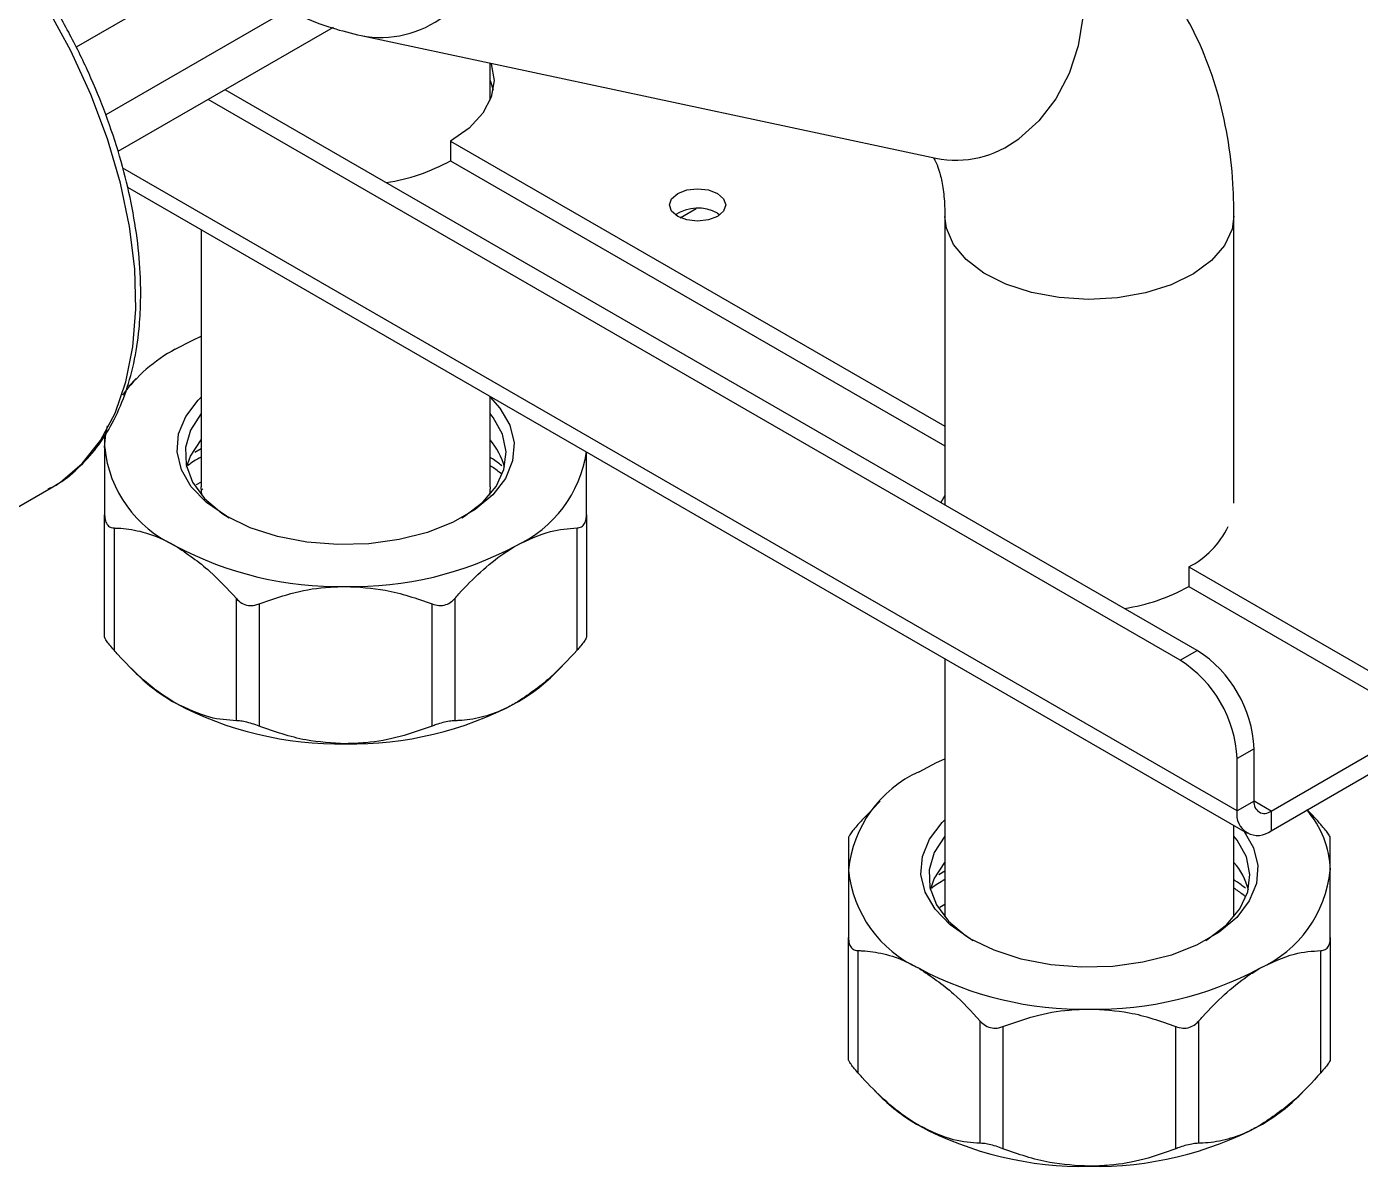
# Model space of a CAD drawing. Extents: x 150 to 4150, y 50 to 2920.
# Drawn here: x 3490.1 to 3697.7, y 831.4 to 1008.9 of the extents above; entities that cross this region are included whole.
import ezdxf

# ---------------------------------------------------------------- set-up
doc = ezdxf.new("R2010")
doc.units = 0
doc.header["$LTSCALE"] = 10
doc.linetypes.add('SLD-KATı', pattern=[0])
doc.layers.get('0').update_dxf_attribs({"linetype": 'CONTINUOUS'})

msp = doc.modelspace()

# ---------------------------------------------------------------- linework, layer by layer
at = {"color": 7, "linetype": 'SLD-KATı'}
for p, q in [((3520.77, 1019), (3497.78, 1005.73)), ((3530.84, 1011.58), (3502.4, 995.16)), ((3537.78, 1008.78), (3504.3, 989.45)), ((3542.16, 1007.53), (3631.6, 988.42)), ((3562.23, 997.45), (3562.23, 1003.24)), ((3672.31, 911.75), (3521.01, 999.1)), ((3669.66, 910.22), (3518.35, 997.57)), ((3556.08, 991.09), (3633.02, 946.68)), ((3556.08, 991.09), (3556.08, 988.03)), ((3556.08, 988.03), (3633.02, 943.62)), ((3505.76, 983.93), (3680.06, 883.31)), ((3591.81, 979.16), (3594.31, 980.6)), ((3597.63, 979.87), (3598.01, 979.61)), ((3633.02, 979.42), (3633.02, 934.43)), ((3678.02, 934.71), (3678.02, 979.42)), ((3517.23, 977.31), (3517.23, 937.25)), ((3507.15, 954.09), (3505.94, 952.87)), ((3562.23, 937.25), (3562.23, 951.33)), ((3517.23, 943.18), (3516.28, 942.61)), ((3469.06, 922.73), (3493.88, 937.06)), ((3517.23, 937.99), (3516.47, 937.54)), ((3517.5, 936.86), (3517.2, 936.68)), ((3517.35, 935.92), (3517.23, 937.25)), ((3562.23, 937.25), (3562.11, 935.92)), ((3633.02, 935.88), (3632.4, 934.79)), ((3502.23, 913.84), (3502.23, 932.87)), ((3577.23, 932.87), (3577.23, 913.84)), ((3503.7, 930.83), (3503.7, 911.8)), ((3575.77, 911.8), (3575.77, 930.83)), ((3670.99, 924.76), (3702.37, 906.65)), ((3670.99, 924.76), (3670.99, 921.7)), ((3522.73, 900.81), (3522.73, 919.84)), ((3556.73, 919.84), (3556.73, 900.81)), ((3670.99, 921.7), (3702.37, 903.58)), ((3526.27, 918.99), (3526.27, 899.96)), ((3553.19, 899.96), (3553.19, 918.99)), ((3683.8, 886.74), (3734.19, 915.83)), ((3669.66, 910.22), (3672.31, 911.75)), ((3683.8, 883.68), (3734.19, 912.77)), ((3505.94, 909.38), (3507.15, 908.16)), ((3572.32, 908.16), (3573.52, 909.38)), ((3633.02, 910.46), (3633.02, 870.24)), ((3681.15, 896.44), (3678.5, 894.91)), ((3678.5, 886.75), (3678.5, 894.91)), ((3681.15, 888.28), (3681.15, 896.44)), ((3622.93, 888.26), (3621.73, 887.05)), ((3681.15, 888.28), (3678.5, 886.75)), ((3683.8, 886.74), (3683.8, 883.68)), ((3678.02, 870.24), (3678.02, 884.49)), ((3633.02, 877.35), (3632.07, 876.79)), ((3633.02, 872.17), (3632.26, 871.72)), ((3618.02, 848.02), (3618.02, 867.05)), ((3693.02, 867.05), (3693.02, 848.02)), ((3619.49, 865.01), (3619.49, 845.98)), ((3691.56, 845.98), (3691.56, 865.01)), ((3638.52, 834.99), (3638.52, 854.02)), ((3672.52, 854.02), (3672.52, 834.99)), ((3642.06, 853.17), (3642.06, 834.14)), ((3668.98, 834.14), (3668.98, 853.17)), ((3621.73, 843.56), (3622.93, 842.34)), ((3688.11, 842.34), (3689.31, 843.56))]:
    msp.add_line(p, q, dxfattribs=at)
at = {"color": 8, "linetype": 'SLD-KATı'}
for p, q in [((3678.5, 886.75), (3505.04, 986.88)), ((3683.8, 886.74), (3681.15, 888.28))]:
    msp.add_line(p, q, dxfattribs=at)
at = {"color": 8, "linetype": 'SLD-KATı', "flags": 128}
for points in [[(3507.1, 964.92), (3506.93, 971.2), (3506.12, 977.77), (3504.69, 984.55), (3502.67, 991.44), (3500.07, 998.34), (3496.94, 1005.16), (3493.31, 1011.8), (3489.25, 1018.17), (3484.8, 1024.17), (3480.03, 1029.73), (3475.01, 1034.76), (3469.81, 1039.2), (3464.49, 1042.98), (3459.14, 1046.05), (3453.83, 1048.37), (3448.63, 1049.9), (3443.62, 1050.62), (3438.87, 1050.53), (3434.44, 1049.62), (3430.66, 1048.05)], [(3641, 1032.43), (3644.17, 1031.36), (3647.33, 1029.37), (3650.04, 1026.6), (3652.18, 1023.17), (3653.68, 1019.22), (3654.46, 1014.91), (3654.5, 1010.42), (3653.79, 1005.92), (3652.37, 1001.61), (3650.29, 997.66), (3647.64, 994.24), (3644.52, 991.47)], [(3659.89, 966.68), (3655.36, 966.43), (3650.83, 966.71), (3646.5, 967.52), (3642.53, 968.81), (3639.1, 970.54), (3636.34, 972.63), (3634.37, 974.99), (3633.26, 977.54), (3633.02, 979.36)], [(3678.02, 979.42), (3677.74, 977.36), (3676.56, 974.82), (3674.53, 972.47), (3671.72, 970.4), (3668.24, 968.7), (3664.25, 967.44), (3659.89, 966.68)], [(3493.88, 937.06), (3495.37, 937.99), (3498.73, 940.86), (3501.57, 944.46), (3503.86, 948.72), (3505.55, 953.6), (3506.64, 959.03), (3507.1, 964.92)]]:
    msp.add_lwpolyline(points, dxfattribs=at)
at = {"color": 7, "linetype": 'SLD-KATı', "flags": 128}
for points in [[(3562.39, 1003.21), (3562.41, 1003.14), (3562.86, 1000.53), (3562.41, 997.93), (3561.1, 995.42), (3558.96, 993.12), (3556.08, 991.09)], [(3562.23, 1000.55), (3562.41, 1000.07), (3562.7, 999)], [(3597.63, 982.93), (3598.57, 982.11), (3598.91, 981.14), (3598.57, 980.18), (3597.63, 979.36), (3596.21, 978.81), (3594.53, 978.62), (3592.86, 978.81), (3591.44, 979.36), (3590.49, 980.18), (3590.16, 981.14), (3590.49, 982.11), (3591.44, 982.93), (3592.86, 983.48), (3594.53, 983.67), (3596.21, 983.48), (3597.63, 982.93)], [(3513.22, 958.68), (3515.94, 960.11), (3517.23, 960.69)], [(3562.23, 951.18), (3563.75, 949.5), (3565.28, 946.84), (3565.95, 944.07), (3565.73, 941.28), (3564.62, 938.56), (3562.66, 936), (3559.93, 933.69), (3556.5, 931.72), (3552.51, 930.14), (3548.07, 929.01), (3543.36, 928.37), (3538.52, 928.24), (3533.72, 928.62), (3529.13, 929.51), (3524.9, 930.87), (3521.17, 932.66), (3518.08, 934.81), (3515.72, 937.25), (3514.18, 939.9), (3513.51, 942.67), (3513.73, 945.47), (3514.84, 948.19), (3516.8, 950.75), (3517.23, 951.18)], [(3502.23, 943.37), (3502.41, 945.5), (3502.69, 946.76)], [(3517.23, 948.64), (3515.58, 946.09), (3514.8, 943.38), (3514.91, 940.64), (3515.92, 937.96), (3517.79, 935.44), (3520.45, 933.16), (3521.62, 932.41)], [(3557.84, 932.41), (3558.23, 932.65), (3561.08, 934.84), (3563.16, 937.31), (3564.39, 939.96), (3564.72, 942.7), (3564.16, 945.42), (3562.71, 948.03), (3562.23, 948.64)], [(3514.98, 940.31), (3515.58, 942.01), (3517.23, 944.56)], [(3629, 892.86), (3631.73, 894.29), (3633.02, 894.87)], [(3679.61, 883.57), (3681.07, 881.02), (3681.74, 878.25), (3681.52, 875.46), (3680.41, 872.74), (3678.45, 870.18), (3675.72, 867.87), (3672.29, 865.89), (3668.29, 864.31), (3663.86, 863.18), (3659.15, 862.54), (3654.31, 862.41), (3649.51, 862.8), (3644.92, 863.69), (3640.69, 865.05), (3636.96, 866.84), (3633.86, 868.99), (3631.51, 871.43), (3629.97, 874.08), (3629.3, 876.85), (3629.52, 879.64), (3630.63, 882.37), (3632.59, 884.93), (3633.02, 885.36)], [(3633.02, 882.82), (3631.37, 880.27), (3630.58, 877.56), (3630.7, 874.82), (3631.71, 872.14), (3633.58, 869.61), (3636.24, 867.34), (3637.41, 866.58)], [(3673.63, 866.58), (3674.02, 866.82), (3676.87, 869.02), (3678.94, 871.49), (3680.17, 874.14), (3680.51, 876.87), (3679.95, 879.6), (3678.5, 882.21), (3678.02, 882.82)], [(3630.77, 874.49), (3631.37, 876.18), (3633.02, 878.74)]]:
    msp.add_lwpolyline(points, dxfattribs=at)
at = {"color": 8, "linetype": 'SLD-KATı'}
for centre, radius, start, end in [((3545.24, 1023.38), 16.14, 258.9668, 307.5689), ((3634.68, 1004.27), 16.15, 259.0142, 307.5677)]:
    msp.add_arc(centre, radius, start, end, dxfattribs=at)
at = {"color": 7, "linetype": 'SLD-KATı'}
for centre, radius, start, end in [((3541.49, 1014.59), 30.3, 278.696, 298.7969), ((3594.55, 974.23), 6.42, 61.3824, 123.0588), ((3525.22, 936.58), 25.15, 118.5147, 143.5592), ((3521, 945.25), 18.86, 185.6948, 245.6253), ((3554.13, 937.55), 10.71, 14.9175, 40.8544), ((3558.28, 945.47), 19.14, 294.6117, 351.6316), ((3664.71, 936.99), 13.75, 297.177, 334.3867), ((3538.65, 975.82), 54.11, 241.9598, 271.1441), ((3540.81, 975.82), 54.11, 268.8559, 298.0402), ((3656.39, 948.25), 30.3, 278.696, 298.7969), ((3661.96, 895.57), 19.21, 2.6055, 57.3945), ((3659.31, 894.04), 19.21, 2.6055, 57.3945), ((3527.13, 928.25), 28.33, 225.1569, 240.5962), ((3552.34, 928.25), 28.33, 299.4038, 314.8431), ((3538.65, 951.33), 54.11, 241.9598, 271.1441), ((3540.81, 951.33), 54.11, 268.8559, 298.0402), ((3636.79, 875.68), 18.86, 114.3747, 174.3052), ((3681.73, 886.22), 3.28, 170.786, 309.2033), ((3682.77, 888.01), 1.64, 170.786, 309.2033), ((3678.3, 877.16), 14.73, 1.5341, 41.3443), ((3669.92, 871.73), 10.71, 14.9175, 40.8544), ((3636.79, 879.42), 18.86, 185.6948, 245.6253), ((3674.25, 879.42), 18.86, 294.3747, 354.3052), ((3654.44, 910), 54.11, 241.9598, 271.1441), ((3656.6, 910), 54.11, 268.8559, 298.0402), ((3642.91, 862.43), 28.33, 225.1569, 240.5962), ((3668.13, 862.43), 28.33, 299.4038, 314.8431), ((3654.44, 885.5), 54.11, 241.9598, 271.1441), ((3656.6, 885.5), 54.11, 268.8559, 298.0402)]:
    msp.add_arc(centre, radius, start, end, dxfattribs=at)
for points, knots in [([(3515.16, 1064.04), (3514.67, 1062.86), (3513.39, 1059.82), (3511.91, 1054.88), (3510.9, 1049.31), (3510.6, 1043.92), (3511, 1038.71), (3512.11, 1033.55), (3513.99, 1028.54), (3516.63, 1023.83), (3519.89, 1019.66), (3523.68, 1016.05), (3527.92, 1013.01), (3532.59, 1010.53), (3537.36, 1008.69), (3540.64, 1007.9), (3542.16, 1007.53)], [0, 0, 0, 0, 0.05231, 0.13507, 0.21324, 0.287482, 0.358747, 0.427982, 0.502704, 0.575197, 0.646298, 0.716795, 0.787696, 0.860103, 0.935161, 1, 1, 1, 1]), ([(3507.83, 965.94), (3507.84, 966.97), (3507.86, 969.96), (3507.46, 975.14), (3506.44, 981.46), (3504.87, 987.93), (3502.78, 994.44), (3500.18, 1000.92), (3497.11, 1007.3), (3493.62, 1013.49), (3489.74, 1019.43), (3485.52, 1025.04), (3481.01, 1030.25), (3476.26, 1034.99), (3471.33, 1039.22), (3466.28, 1042.87), (3461.16, 1045.89), (3456.02, 1048.25), (3450.94, 1049.91), (3445.98, 1050.83), (3441.2, 1051.01), (3436.71, 1050.39), (3433.2, 1049.38), (3431.35, 1048.33), (3430.76, 1047.99)], [0, 0, 0, 0, 0.0252334, 0.0730002, 0.1207457, 0.168451, 0.2161149, 0.2637442, 0.3113499, 0.358945, 0.4065429, 0.4541537, 0.5017908, 0.5494683, 0.5971994, 0.6449946, 0.6928579, 0.7407791, 0.7887088, 0.8365408, 0.8841215, 0.9312745, 0.9778913, 1, 1, 1, 1]), ([(3678.02, 979.42), (3678, 980.81), (3677.94, 984.7), (3677.27, 990.94), (3675.79, 997.97), (3673.62, 1004.35), (3670.82, 1010.21), (3667.44, 1015.48), (3663.37, 1020.27), (3658.81, 1024.33), (3653.85, 1027.66), (3648.56, 1030.24), (3644.22, 1031.7), (3641.66, 1032.28), (3641, 1032.43)], [0, 0, 0, 0, 0.056137, 0.157554, 0.258671, 0.357955, 0.444441, 0.537831, 0.628302, 0.7161, 0.80191, 0.886511, 0.970582, 1, 1, 1, 1]), ([(3631.29, 988.42), (3631.41, 988.22), (3631.66, 987.79), (3632.24, 986.27), (3632.74, 983.97), (3632.99, 981.58), (3633.01, 979.93), (3633.02, 979.42)], [0, 0, 0, 0, 0.210613, 0.448432, 0.674448, 0.897978, 1, 1, 1, 1]), ([(3493.46, 936.91), (3493.86, 937.11), (3495.55, 937.92), (3498.11, 940.05), (3501.07, 943.26), (3503.51, 947.11), (3505.45, 951.5), (3506.84, 956.42), (3507.62, 961.27), (3507.77, 964.55), (3507.83, 965.94)], [0, 0, 0, 0, 0.044227, 0.184125, 0.324037, 0.464833, 0.607055, 0.750689, 0.895359, 1, 1, 1, 1]), ([(3502.23, 945.32), (3502.23, 945.23), (3502.23, 944.74), (3502.23, 943.99), (3502.23, 943.37)], [0, 0, 0, 0, 0.1892345, 1, 1, 1, 1]), ([(3502.23, 943.37), (3502.23, 942.75), (3502.23, 941.5), (3502.23, 939.08), (3502.23, 936.23), (3502.23, 933.99), (3502.23, 932.87)], [0, 0, 0, 0, 0.220853, 0.444668, 0.720511, 1, 1, 1, 1]), ([(3577.23, 932.87), (3577.23, 934.39), (3577.23, 937.48), (3577.23, 940.73), (3577.23, 942.26), (3577.23, 942.67)], [0, 0, 0, 0, 0.4159411, 0.8425755, 1, 1, 1, 1]), ([(3517.23, 941.88), (3516.85, 941.67), (3516.13, 941.25), (3515.5, 940.79), (3515.2, 940.57)], [0, 0, 0, 0, 0.518506, 1, 1, 1, 1]), ([(3564.04, 940.52), (3563.57, 940.89), (3563, 941.34), (3562.35, 941.76), (3562.23, 941.83)], [0, 0, 0, 0, 0.813417, 1, 1, 1, 1]), ([(3564, 939.25), (3563.55, 939.61), (3562.99, 940.05), (3562.35, 940.46), (3562.23, 940.54)], [0, 0, 0, 0, 0.809484, 1, 1, 1, 1]), ([(3502.23, 932.87), (3502.25, 932.55), (3502.29, 931.9), (3502.67, 931.21), (3503.18, 930.88), (3503.55, 930.84), (3503.7, 930.83)], [0, 0, 0, 0, 0.280694, 0.562832, 0.82575, 1, 1, 1, 1]), ([(3575.77, 930.83), (3576, 930.86), (3576.48, 930.93), (3576.97, 931.46), (3577.2, 932.16), (3577.22, 932.67), (3577.23, 932.87)], [0, 0, 0, 0, 0.280694, 0.562832, 0.82575, 1, 1, 1, 1]), ([(3503.7, 930.83), (3503.91, 930.82), (3505.21, 930.78), (3507.72, 930.42), (3510.73, 929.41), (3512.59, 928.41), (3513.22, 928.07)], [0, 0, 0, 0, 0.073265, 0.436543, 0.808871, 1, 1, 1, 1]), ([(3566.25, 928.07), (3568.07, 928.95), (3571.38, 930.54), (3574.41, 930.74), (3575.77, 930.83)], [0, 0, 0, 0, 0.5510095, 1, 1, 1, 1]), ([(3513.22, 928.07), (3515.04, 926.84), (3518.35, 924.62), (3521.37, 921.32), (3522.73, 919.84)], [0, 0, 0, 0, 0.55101, 1, 1, 1, 1]), ([(3556.73, 919.84), (3556.95, 920.08), (3558.25, 921.54), (3560.75, 924.07), (3563.76, 926.54), (3565.62, 927.68), (3566.25, 928.07)], [0, 0, 0, 0, 0.073265, 0.436543, 0.808871, 1, 1, 1, 1]), ([(3522.73, 919.84), (3523, 919.58), (3523.53, 919.07), (3524.56, 918.72), (3525.51, 918.74), (3526.05, 918.92), (3526.27, 918.99)], [0, 0, 0, 0, 0.280694, 0.562832, 0.82575, 1, 1, 1, 1]), ([(3526.27, 918.99), (3527.9, 919.58), (3531.21, 920.76), (3535.8, 921.61), (3538.68, 921.69), (3539.73, 921.73)], [0, 0, 0, 0, 0.382411, 0.774653, 1, 1, 1, 1]), ([(3539.73, 921.73), (3541.81, 921.61), (3546.49, 921.36), (3550.8, 919.84), (3553.19, 918.99)], [0, 0, 0, 0, 0.444644, 1, 1, 1, 1]), ([(3553.19, 918.99), (3553.55, 918.88), (3554.26, 918.67), (3555.34, 918.82), (3556.17, 919.27), (3556.57, 919.68), (3556.73, 919.84)], [0, 0, 0, 0, 0.280694, 0.562832, 0.82575, 1, 1, 1, 1]), ([(3503.7, 911.8), (3503.46, 912.07), (3502.99, 912.62), (3502.49, 913.28), (3502.26, 913.67), (3502.24, 913.79), (3502.23, 913.84)], [0, 0, 0, 0, 0.280694, 0.562832, 0.82575, 1, 1, 1, 1]), ([(3577.23, 913.84), (3577.21, 913.76), (3577.17, 913.59), (3576.79, 913.03), (3576.28, 912.39), (3575.91, 911.97), (3575.77, 911.8)], [0, 0, 0, 0, 0.280694, 0.562832, 0.82575, 1, 1, 1, 1]), ([(3513.22, 903.57), (3512.59, 903.96), (3510.76, 905.07), (3507.75, 907.53), (3505.24, 910.06), (3503.91, 911.55), (3503.7, 911.8)], [0, 0, 0, 0, 0.1911271, 0.5537053, 0.9267357, 1, 1, 1, 1]), ([(3575.77, 911.8), (3574.41, 910.32), (3571.38, 907.02), (3568.07, 904.79), (3566.25, 903.57)], [0, 0, 0, 0, 0.44899, 1, 1, 1, 1]), ([(3522.73, 900.81), (3521.37, 900.9), (3518.35, 901.09), (3515.04, 902.69), (3513.22, 903.57)], [0, 0, 0, 0, 0.44899, 1, 1, 1, 1]), ([(3566.25, 903.57), (3565.62, 903.23), (3563.79, 902.24), (3560.78, 901.22), (3558.28, 900.86), (3556.95, 900.81), (3556.73, 900.81)], [0, 0, 0, 0, 0.1911271, 0.5537053, 0.9267357, 1, 1, 1, 1]), ([(3526.27, 899.96), (3525.92, 900.09), (3525.21, 900.36), (3524.12, 900.64), (3523.29, 900.78), (3522.89, 900.8), (3522.73, 900.81)], [0, 0, 0, 0, 0.280694, 0.562832, 0.82575, 1, 1, 1, 1]), ([(3539.73, 897.23), (3537.65, 897.34), (3532.98, 897.59), (3528.66, 899.12), (3526.27, 899.96)], [0, 0, 0, 0, 0.444644, 1, 1, 1, 1]), ([(3553.19, 899.96), (3551.56, 899.38), (3548.25, 898.2), (3543.66, 897.35), (3540.78, 897.26), (3539.73, 897.23)], [0, 0, 0, 0, 0.382411, 0.774653, 1, 1, 1, 1]), ([(3556.73, 900.81), (3556.46, 900.79), (3555.93, 900.76), (3554.9, 900.54), (3553.95, 900.25), (3553.41, 900.05), (3553.19, 899.96)], [0, 0, 0, 0, 0.280694, 0.562832, 0.82575, 1, 1, 1, 1]), ([(3621.81, 887.04), (3621.25, 886.5), (3620.46, 885.73), (3619.7, 884.88), (3619.49, 884.63)], [0, 0, 0, 0, 0.710893, 1, 1, 1, 1]), ([(3691.56, 884.63), (3690.89, 885.39), (3690.17, 886.2), (3689.41, 886.93), (3689.36, 886.99)], [0, 0, 0, 0, 0.922831, 1, 1, 1, 1]), ([(3619.49, 884.63), (3619.25, 884.36), (3618.78, 883.81), (3618.28, 883.15), (3618.05, 882.76), (3618.03, 882.64), (3618.02, 882.59)], [0, 0, 0, 0, 0.280694, 0.562832, 0.82575, 1, 1, 1, 1]), ([(3693.02, 882.59), (3693, 882.67), (3692.96, 882.84), (3692.58, 883.4), (3692.07, 884.04), (3691.7, 884.46), (3691.56, 884.63)], [0, 0, 0, 0, 0.280694, 0.562832, 0.82575, 1, 1, 1, 1]), ([(3618.02, 882.59), (3618.02, 882.23), (3618.02, 881.5), (3618.02, 879.7), (3618.02, 878.13), (3618.02, 877.55)], [0, 0, 0, 0, 0.382411, 0.774653, 1, 1, 1, 1]), ([(3693.02, 877.55), (3693.02, 878.12), (3693.02, 879.26), (3693.02, 880.67), (3693.02, 881.85), (3693.02, 882.34), (3693.02, 882.59)], [0, 0, 0, 0, 0.220853, 0.444668, 0.720511, 1, 1, 1, 1]), ([(3618.02, 877.55), (3618.02, 876.93), (3618.02, 875.67), (3618.02, 873.26), (3618.02, 870.41), (3618.02, 868.17), (3618.02, 867.05)], [0, 0, 0, 0, 0.220853, 0.444668, 0.720511, 1, 1, 1, 1]), ([(3693.02, 867.05), (3693.02, 868.57), (3693.02, 871.67), (3693.02, 875.17), (3693.02, 876.91), (3693.02, 877.55)], [0, 0, 0, 0, 0.3824108, 0.7746528, 1, 1, 1, 1]), ([(3633.02, 876.06), (3632.64, 875.84), (3631.91, 875.43), (3631.29, 874.97), (3630.99, 874.74)], [0, 0, 0, 0, 0.518506, 1, 1, 1, 1]), ([(3679.82, 874.7), (3679.36, 875.07), (3678.79, 875.52), (3678.14, 875.93), (3678.02, 876.01)], [0, 0, 0, 0, 0.813417, 1, 1, 1, 1]), ([(3679.79, 873.43), (3679.33, 873.79), (3678.77, 874.23), (3678.14, 874.64), (3678.02, 874.71)], [0, 0, 0, 0, 0.809484, 1, 1, 1, 1]), ([(3618.02, 867.05), (3618.04, 866.72), (3618.08, 866.07), (3618.46, 865.38), (3618.97, 865.05), (3619.34, 865.02), (3619.49, 865.01)], [0, 0, 0, 0, 0.280694, 0.562832, 0.82575, 1, 1, 1, 1]), ([(3691.56, 865.01), (3691.79, 865.04), (3692.26, 865.11), (3692.76, 865.64), (3692.99, 866.34), (3693.01, 866.84), (3693.02, 867.05)], [0, 0, 0, 0, 0.280694, 0.562832, 0.82575, 1, 1, 1, 1]), ([(3619.49, 865.01), (3619.7, 865), (3621, 864.96), (3623.51, 864.6), (3626.52, 863.59), (3628.37, 862.58), (3629, 862.24)], [0, 0, 0, 0, 0.073265, 0.436543, 0.808871, 1, 1, 1, 1]), ([(3682.04, 862.24), (3683.86, 863.12), (3687.17, 864.72), (3690.2, 864.92), (3691.56, 865.01)], [0, 0, 0, 0, 0.5510095, 1, 1, 1, 1]), ([(3629, 862.24), (3630.83, 861.02), (3634.14, 858.8), (3637.16, 855.5), (3638.52, 854.02)], [0, 0, 0, 0, 0.5510095, 1, 1, 1, 1]), ([(3672.52, 854.02), (3672.74, 854.26), (3674.04, 855.72), (3676.54, 858.25), (3679.55, 860.72), (3681.41, 861.86), (3682.04, 862.24)], [0, 0, 0, 0, 0.073265, 0.436543, 0.808871, 1, 1, 1, 1]), ([(3642.06, 853.17), (3643.69, 853.75), (3647, 854.94), (3651.59, 855.78), (3654.47, 855.87), (3655.52, 855.9)], [0, 0, 0, 0, 0.382411, 0.774653, 1, 1, 1, 1]), ([(3655.52, 855.9), (3657.6, 855.79), (3662.28, 855.54), (3666.59, 854.02), (3668.98, 853.17)], [0, 0, 0, 0, 0.444644, 1, 1, 1, 1]), ([(3638.52, 854.02), (3638.79, 853.76), (3639.32, 853.25), (3640.35, 852.89), (3641.3, 852.91), (3641.84, 853.1), (3642.06, 853.17)], [0, 0, 0, 0, 0.280694, 0.562832, 0.82575, 1, 1, 1, 1]), ([(3668.98, 853.17), (3669.34, 853.06), (3670.05, 852.85), (3671.13, 853), (3671.96, 853.44), (3672.36, 853.85), (3672.52, 854.02)], [0, 0, 0, 0, 0.280694, 0.562832, 0.82575, 1, 1, 1, 1]), ([(3619.49, 845.98), (3619.25, 846.25), (3618.78, 846.79), (3618.28, 847.46), (3618.05, 847.85), (3618.03, 847.97), (3618.02, 848.02)], [0, 0, 0, 0, 0.280694, 0.562832, 0.82575, 1, 1, 1, 1]), ([(3693.02, 848.02), (3693, 847.93), (3692.96, 847.76), (3692.58, 847.2), (3692.07, 846.57), (3691.7, 846.15), (3691.56, 845.98)], [0, 0, 0, 0, 0.280694, 0.562832, 0.82575, 1, 1, 1, 1]), ([(3629, 837.75), (3628.37, 838.13), (3626.55, 839.25), (3623.54, 841.71), (3621.03, 844.24), (3619.7, 845.73), (3619.49, 845.98)], [0, 0, 0, 0, 0.191127, 0.553705, 0.926736, 1, 1, 1, 1]), ([(3691.56, 845.98), (3690.2, 844.49), (3687.17, 841.19), (3683.86, 838.97), (3682.04, 837.75)], [0, 0, 0, 0, 0.44899, 1, 1, 1, 1]), ([(3638.52, 834.99), (3637.16, 835.07), (3634.14, 835.27), (3630.83, 836.87), (3629, 837.75)], [0, 0, 0, 0, 0.44899, 1, 1, 1, 1]), ([(3682.04, 837.75), (3681.41, 837.41), (3679.58, 836.42), (3676.57, 835.4), (3674.07, 835.03), (3672.74, 834.99), (3672.52, 834.99)], [0, 0, 0, 0, 0.1911271, 0.5537053, 0.9267357, 1, 1, 1, 1]), ([(3642.06, 834.14), (3641.7, 834.27), (3641, 834.53), (3639.91, 834.82), (3639.08, 834.96), (3638.68, 834.98), (3638.52, 834.99)], [0, 0, 0, 0, 0.280694, 0.562832, 0.82575, 1, 1, 1, 1]), ([(3672.52, 834.99), (3672.25, 834.97), (3671.72, 834.94), (3670.69, 834.71), (3669.74, 834.43), (3669.2, 834.22), (3668.98, 834.14)], [0, 0, 0, 0, 0.280694, 0.562832, 0.82575, 1, 1, 1, 1]), ([(3655.52, 831.41), (3653.44, 831.52), (3648.76, 831.77), (3644.45, 833.29), (3642.06, 834.14)], [0, 0, 0, 0, 0.4446442, 1, 1, 1, 1]), ([(3668.98, 834.14), (3667.35, 833.56), (3664.04, 832.37), (3659.45, 831.53), (3656.57, 831.44), (3655.52, 831.41)], [0, 0, 0, 0, 0.382411, 0.774653, 1, 1, 1, 1])]:
    msp.add_open_spline(points, degree=3, knots=knots, dxfattribs=at)

doc.saveas('drawing.dxf')
